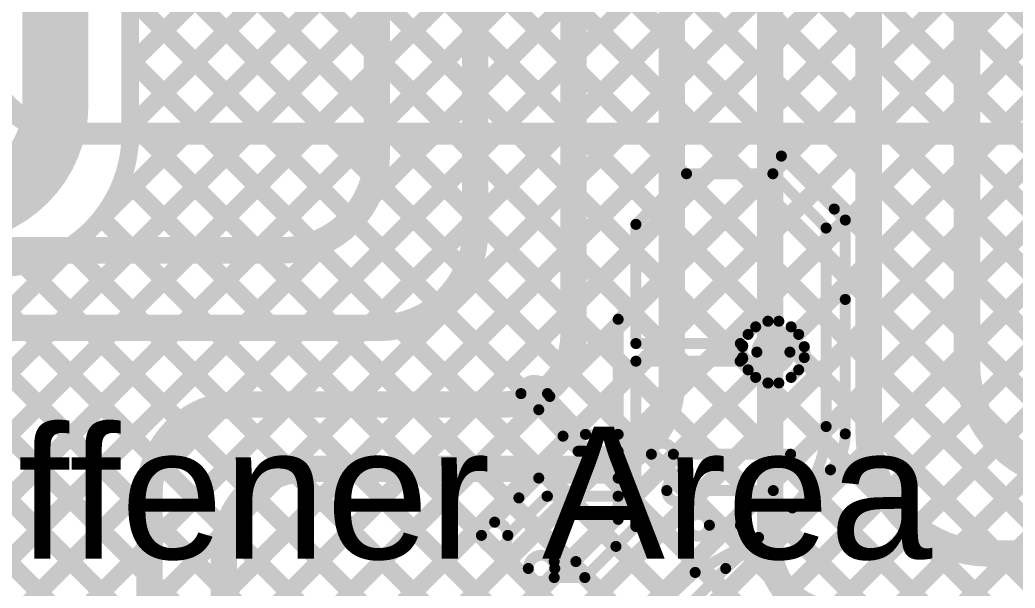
# Model space of a CAD drawing. Header units: inches. Extents: x -17 to 443, y -40 to 218.
# Drawn here: x 93.12 to 104.59, y 124.71 to 131.25 of the extents above; entities that cross this region are included whole.
import ezdxf

# ---------------------------------------------------------------- set-up
doc = ezdxf.new("R2010")
doc.units = ezdxf.units.IN
for name, color, linetype in [('Bottom Layer', 5, 'Continuous'), ('Fabrication', 76, 'Continuous'), ('Top Layer', 1, 'Continuous'), ('Top Overlay', 2, 'Continuous')]:
    doc.layers.add(name, color=color, linetype=linetype)
doc.styles.add('Arial', font='', dxfattribs={"height": 0.2})
doc.styles.get('Arial').set_extended_font_data('Arial')

msp = doc.modelspace()

# ---------------------------------------------------------------- linework, layer by layer
at = {"layer": 'Bottom Layer'}
for points in [[(97.23460868, 129.69020544, 0.3048, 0.3048, 0), (97.23460868, 136.52627, 0.3048, 0.3048, 0)], [(98.36762139999999, 128.81593744, 0.3048, 0.3048, 0), (98.36762139999999, 136.52627, 0.3048, 0.3048, 0)], [(99.50063411999999, 127.6196076, 0.3048, 0.3048, 0), (99.50063411999999, 136.52627, 0.3048, 0.3048, 0)], [(100.63364684, 127.06508496, 0.3048, 0.3048, 0), (100.63364684, 136.52627, 0.3048, 0.3048, 0)], [(101.76665956, 125.15538088, 0.3048, 0.3048, 0), (101.76665956, 136.52627, 0.3048, 0.3048, 0)], [(102.89967228, 126.50376274, 0.3048, 0.3048, 0), (102.89967228, 136.52627, 0.3048, 0.3048, 0)], [(104.032685, 127.28149296, 0.3048, 0.3048, 0), (104.032685, 136.52627, 0.3048, 0.3048, 0)], [(97.23460868, 129.69020544, 0.3048, 0.3048, -0.4142135623730951), (96.14299541999999, 128.59859218, 0.3048, 0.3048, 0)], [(98.36762139999999, 128.81593744, 0.3048, 0.3048, -0.4142135623730951), (97.25721468, 127.70553072, 0.3048, 0.3048, 0)], [(71.98706963999999, 128.59859218, 0.3048, 0.3048, 0), (96.14299541999999, 128.59859218, 0.3048, 0.3048, 0)], [(92.10180715999999, 127.70553072, 0.3048, 0.3048, 0), (97.25721468, 127.70553072, 0.3048, 0.3048, 0)], [(99.50063411999999, 127.6196076, 0.3048, 0.3048, -0.4142135623730951), (98.70449651999999, 126.82347, 0.3048, 0.3048, 0)], [(105.34141492, 125.97276304, 0.3048, 0.3048, -0.4142135623730951), (104.032685, 127.28149296, 0.3048, 0.3048, 0)], [(100.63364684, 127.06508496, 0.3048, 0.3048, -0.4142135623730951), (99.65109355999999, 126.08253168, 0.3048, 0.3048, 0)], [(94.61754508, 125.80358888, 0.3048, 0.3048, -0.4142135623730951), (95.6374262, 126.82347, 0.3048, 0.3048, 0)], [(95.6374262, 126.82347, 0.3048, 0.3048, 0), (98.70449651999999, 126.82347, 0.3048, 0.3048, 0)], [(104.29673324, 125.10670178, 0.3048, 0.3048, -0.4142135623730951), (102.89967228, 126.50376274, 0.3048, 0.3048, 0)], [(95.47227285999999, 125.11813686, 0.3048, 0.3048, -0.4142135623730951), (96.43666768, 126.08253168, 0.3048, 0.3048, 0)], [(96.43666768, 126.08253168, 0.3048, 0.3048, 0), (99.65109355999999, 126.08253168, 0.3048, 0.3048, 0)], [(94.61754508, 117.73101168, 0.3048, 0.3048, 0), (94.61754508, 125.80358888, 0.3048, 0.3048, 0)], [(102.48867996, 124.43336048, 0.3048, 0.3048, -0.4142135623730951), (101.76665956, 125.15538088, 0.3048, 0.3048, 0)], [(95.47227285999999, 115.85739592, 0.3048, 0.3048, 0), (95.47227285999999, 125.11813686, 0.3048, 0.3048, 0)], [(104.29673324, 125.10670178, 0.3048, 0.3048, 0), (106.32410282, 125.10670178, 0.3048, 0.3048, 0)]]:
    msp.add_lwpolyline(points, format="xyseb", dxfattribs=at)
for points in [[(97.15840868, 129.69020544, 0.1524, 0.1524, 1), (97.31080868, 129.69020544, 0.1524, 0.1524, 1)], [(97.15840868, 129.69020544, 0.1524, 0.1524, 1), (97.31080868, 129.69020544, 0.1524, 0.1524, 1)], [(98.29142139999999, 128.81593744, 0.1524, 0.1524, 1), (98.44382139999999, 128.81593744, 0.1524, 0.1524, 1)], [(98.29142139999999, 128.81593744, 0.1524, 0.1524, 1), (98.44382139999999, 128.81593744, 0.1524, 0.1524, 1)], [(96.06679542, 128.59859218, 0.1524, 0.1524, 1), (96.21919541999999, 128.59859218, 0.1524, 0.1524, 1)], [(96.06679542, 128.59859218, 0.1524, 0.1524, 1), (96.21919541999999, 128.59859218, 0.1524, 0.1524, 1)], [(97.18101467999999, 127.70553072, 0.1524, 0.1524, 1), (97.33341468, 127.70553072, 0.1524, 0.1524, 1)], [(97.18101467999999, 127.70553072, 0.1524, 0.1524, 1), (97.33341468, 127.70553072, 0.1524, 0.1524, 1)], [(99.42443411999999, 127.6196076, 0.1524, 0.1524, 1), (99.57683412, 127.6196076, 0.1524, 0.1524, 1)], [(99.42443411999999, 127.6196076, 0.1524, 0.1524, 1), (99.57683412, 127.6196076, 0.1524, 0.1524, 1)], [(103.956485, 127.28149296, 0.1524, 0.1524, 1), (104.108885, 127.28149296, 0.1524, 0.1524, 1)], [(103.956485, 127.28149296, 0.1524, 0.1524, 1), (104.108885, 127.28149296, 0.1524, 0.1524, 1)], [(100.55744684, 127.06508496, 0.1524, 0.1524, 1), (100.70984684, 127.06508496, 0.1524, 0.1524, 1)], [(100.55744684, 127.06508496, 0.1524, 0.1524, 1), (100.70984684, 127.06508496, 0.1524, 0.1524, 1)], [(95.5612262, 126.82347, 0.1524, 0.1524, 1), (95.7136262, 126.82347, 0.1524, 0.1524, 1)], [(95.5612262, 126.82347, 0.1524, 0.1524, 1), (95.7136262, 126.82347, 0.1524, 0.1524, 1)], [(98.62829651999999, 126.82347, 0.1524, 0.1524, 1), (98.78069651999999, 126.82347, 0.1524, 0.1524, 1)], [(98.62829651999999, 126.82347, 0.1524, 0.1524, 1), (98.78069651999999, 126.82347, 0.1524, 0.1524, 1)], [(102.82347228, 126.50376274, 0.1524, 0.1524, 1), (102.97587228, 126.50376274, 0.1524, 0.1524, 1)], [(102.82347228, 126.50376274, 0.1524, 0.1524, 1), (102.97587228, 126.50376274, 0.1524, 0.1524, 1)], [(96.36046768, 126.08253168, 0.1524, 0.1524, 1), (96.51286768, 126.08253168, 0.1524, 0.1524, 1)], [(96.36046768, 126.08253168, 0.1524, 0.1524, 1), (96.51286768, 126.08253168, 0.1524, 0.1524, 1)], [(99.57489355999999, 126.08253168, 0.1524, 0.1524, 1), (99.72729355999999, 126.08253168, 0.1524, 0.1524, 1)], [(99.57489355999999, 126.08253168, 0.1524, 0.1524, 1), (99.72729355999999, 126.08253168, 0.1524, 0.1524, 1)], [(94.54134507999999, 125.80358888, 0.1524, 0.1524, 1), (94.69374508, 125.80358888, 0.1524, 0.1524, 1)], [(94.54134507999999, 125.80358888, 0.1524, 0.1524, 1), (94.69374508, 125.80358888, 0.1524, 0.1524, 1)], [(101.69045956, 125.15538088, 0.1524, 0.1524, 1), (101.84285956, 125.15538088, 0.1524, 0.1524, 1)], [(101.69045956, 125.15538088, 0.1524, 0.1524, 1), (101.84285956, 125.15538088, 0.1524, 0.1524, 1)], [(95.39607285999999, 125.11813686, 0.1524, 0.1524, 1), (95.54847285999999, 125.11813686, 0.1524, 0.1524, 1)], [(95.39607285999999, 125.11813686, 0.1524, 0.1524, 1), (95.54847285999999, 125.11813686, 0.1524, 0.1524, 1)], [(104.22053324, 125.10670178, 0.1524, 0.1524, 1), (104.37293324, 125.10670178, 0.1524, 0.1524, 1)], [(104.22053324, 125.10670178, 0.1524, 0.1524, 1), (104.37293324, 125.10670178, 0.1524, 0.1524, 1)]]:
    msp.add_lwpolyline(points, format="xyseb", close=True, dxfattribs=at)
at = {"layer": 'Fabrication'}
for points in [[(93.75048052, 129.94156384, 0.254, 0.254, -0.4142135623730951), (92.66891042, 131.02313394, 0.254, 0.254, 0)], [(93.75048052, 129.94156384, 0.254, 0.254, 0), (108.09022832, 129.94156384, 0.254, 0.254, 0)]]:
    msp.add_lwpolyline(points, format="xyseb", dxfattribs=at)
msp.add_lwpolyline([(93.68698051999999, 129.94156384, 0.127, 0.127, 1), (93.81398051999999, 129.94156384, 0.127, 0.127, 1)], format="xyseb", close=True, dxfattribs=at)
msp.add_lwpolyline([(93.68698051999999, 129.94156384, 0.127, 0.127, 1), (93.81398051999999, 129.94156384, 0.127, 0.127, 1)], format="xyseb", close=True, dxfattribs=at)
at = {"layer": 'Top Layer'}
for points in [[(93.53249772, 130.27444608, 0.7619999999999999, 0.7619999999999999, 0), (93.53249772, 139.32638886, 0.7619999999999999, 0.7619999999999999, 0)], [(89.21147004, 121.24425078, 0.2032, 0.2032, 0), (100.63268672, 132.66546746, 0.2032, 0.2032, 0)], [(89.21147004, 120.52582956, 0.2032, 0.2032, 0), (101.35110794, 132.66546746, 0.2032, 0.2032, 0)], [(89.21147004, 123.39951444, 0.2032, 0.2032, 0), (98.47742305999999, 132.66546746, 0.2032, 0.2032, 0)], [(89.21147004, 121.962672, 0.2032, 0.2032, 0), (99.91426549999998, 132.66546746, 0.2032, 0.2032, 0)], [(89.21147004, 122.68109322, 0.2032, 0.2032, 0), (99.19584428, 132.66546746, 0.2032, 0.2032, 0)], [(89.32522394, 119.92116224, 0.2032, 0.2032, 0), (102.06952916, 132.66546746, 0.2032, 0.2032, 0)], [(89.32522394, 119.92116224, 0.2032, 0.2032, 0), (102.06952916, 132.66546746, 0.2032, 0.2032, 0)], [(89.75274404, 119.63026112, 0.2032, 0.2032, 0), (102.78795038, 132.66546746, 0.2032, 0.2032, 0)], [(90.45622752, 119.61532338, 0.2032, 0.2032, 0), (103.5063716, 132.66546746, 0.2032, 0.2032, 0)], [(91.17464874, 119.61532338, 0.2032, 0.2032, 0), (104.22479028, 132.66546492, 0.2032, 0.2032, 0)], [(91.89306995999999, 119.61532338, 0.2032, 0.2032, 0), (104.9432115, 132.66546492, 0.2032, 0.2032, 0)], [(92.61149118, 119.61532338, 0.2032, 0.2032, 0), (105.66163272, 132.66546492, 0.2032, 0.2032, 0)], [(93.3299124, 119.61532338, 0.2032, 0.2032, 0), (106.38005394, 132.66546492, 0.2032, 0.2032, 0)], [(94.00585211999999, 128.91231774, 0.2032, 0.2032, 0), (97.75900438, 132.66547, 0.2032, 0.2032, 0)], [(94.39609772, 130.02098456, 0.2032, 0.2032, 0), (97.04058316, 132.66547, 0.2032, 0.2032, 0)], [(94.39609772, 130.73940578, 0.2032, 0.2032, 0), (96.32216193999999, 132.66547, 0.2032, 0.2032, 0)], [(95.39925294, 132.66547, 0.2032, 0.2032, 0), (108.44939956, 119.61532338, 0.2032, 0.2032, 0)], [(96.11767415999999, 132.66547, 0.2032, 0.2032, 0), (109.16782078, 119.61532338, 0.2032, 0.2032, 0)], [(96.83609537999999, 132.66547, 0.2032, 0.2032, 0), (109.886242, 119.61532338, 0.2032, 0.2032, 0)], [(97.5545166, 132.66547, 0.2032, 0.2032, 0), (110.60466322, 119.61532338, 0.2032, 0.2032, 0)], [(98.2729175, 132.66546746, 0.2032, 0.2032, 0), (111.27361032, 119.66477464, 0.2032, 0.2032, 0)], [(98.99133871999999, 132.66546746, 0.2032, 0.2032, 0), (111.5156901, 120.14111608, 0.2032, 0.2032, 0)], [(99.70975994, 132.66546746, 0.2032, 0.2032, 0), (111.5156901, 120.8595373, 0.2032, 0.2032, 0)], [(100.42818116, 132.66546746, 0.2032, 0.2032, 0), (111.5156901, 121.57795852, 0.2032, 0.2032, 0)], [(101.14660238, 132.66546746, 0.2032, 0.2032, 0), (111.51568756, 122.29638228, 0.2032, 0.2032, 0)], [(101.8650236, 132.66546746, 0.2032, 0.2032, 0), (111.51568756, 123.0148035, 0.2032, 0.2032, 0)], [(102.58344482, 132.66546746, 0.2032, 0.2032, 0), (111.51568756, 123.73322472, 0.2032, 0.2032, 0)], [(103.30186604, 132.66546746, 0.2032, 0.2032, 0), (111.51568756, 124.45164594, 0.2032, 0.2032, 0)], [(94.04833362, 119.61532338, 0.2032, 0.2032, 0), (107.0192932, 132.58628296, 0.2032, 0.2032, 0)], [(94.74546456, 132.60083716, 0.2032, 0.2032, 0), (107.73097834, 119.61532338, 0.2032, 0.2032, 0)], [(94.41945301999999, 132.20842748, 0.2032, 0.2032, 0), (107.01255712, 119.61532338, 0.2032, 0.2032, 0)], [(94.76675484, 119.61532338, 0.2032, 0.2032, 0), (107.37204078, 132.22060932, 0.2032, 0.2032, 0)], [(94.39609772, 129.94157654, 0.2032, 0.2032, 0), (94.39609772, 132.03896376, 0.2032, 0.2032, 0)], [(94.39609772, 129.94157654, 0.2032, 0.2032, 0), (94.39609772, 132.03896376, 0.2032, 0.2032, 0)], [(94.39609772, 131.51336156, 0.2032, 0.2032, 0), (106.2941359, 119.61532338, 0.2032, 0.2032, 0)], [(95.48517605999999, 119.61532338, 0.2032, 0.2032, 0), (107.467908, 131.59805532, 0.2032, 0.2032, 0)], [(96.20359728, 119.61532338, 0.2032, 0.2032, 0), (107.59338654, 131.00511264, 0.2032, 0.2032, 0)], [(94.39609772, 130.79494034, 0.2032, 0.2032, 0), (105.57571468, 119.61532338, 0.2032, 0.2032, 0)], [(93.53249772, 130.27444608, 0.7619999999999999, 0.7619999999999999, -0.4142135623730951), (92.31672164, 129.05867, 0.7619999999999999, 0.7619999999999999, 0)], [(96.9220185, 119.61532338, 0.2032, 0.2032, 0), (107.7882147, 130.48151958, 0.2032, 0.2032, 0)], [(94.39609772, 130.07651912, 0.2032, 0.2032, 0), (104.85729346, 119.61532338, 0.2032, 0.2032, 0)], [(97.64043971999999, 119.61532338, 0.2032, 0.2032, 0), (108.03979662, 130.01468028, 0.2032, 0.2032, 0)], [(94.39609517999999, 129.94156638, 0.2032, 0.2032, -0.0245478066137187), (94.38861996, 129.78940768, 0.2032, 0.2032, 0)], [(94.38861996, 129.78940768, 0.2032, 0.2032, -0.04912700826820797), (94.32925, 129.4909272, 0.2032, 0.2032, 0)], [(98.35886094, 119.61532338, 0.2032, 0.2032, 0), (108.34152576, 129.5979882, 0.2032, 0.2032, 0)], [(94.32925, 129.4909272, 0.2032, 0.2032, -0.04912724534681866), (94.21278846, 129.2097619, 0.2032, 0.2032, 0)], [(94.31318196, 129.44101366, 0.2032, 0.2032, 0), (104.13887224, 119.61532338, 0.2032, 0.2032, 0)], [(94.21278846, 129.2097619, 0.2032, 0.2032, -0.04912717665092799), (94.04371081999999, 128.95672202, 0.2032, 0.2032, 0)], [(99.07728216, 119.61532338, 0.2032, 0.2032, 0), (108.69030586, 129.22834708, 0.2032, 0.2032, 0)], [(94.05949692, 128.97627748, 0.2032, 0.2032, 0), (103.42045102, 119.61532338, 0.2032, 0.2032, 0)], [(94.04371081999999, 128.95672202, 0.2032, 0.2032, -0.04912729886892227), (93.82851694, 128.74152814, 0.2032, 0.2032, 0)], [(89.21147004, 124.11793566, 0.2032, 0.2032, 0), (93.87292375999999, 128.77938938, 0.2032, 0.2032, 0)], [(93.82851694, 128.74152814, 0.2032, 0.2032, -0.04912715447333947), (93.57547706, 128.5724505, 0.2032, 0.2032, 0)], [(93.68223834, 128.63511484, 0.2032, 0.2032, 0), (102.7020298, 119.61532338, 0.2032, 0.2032, 0)], [(93.57547706, 128.5724505, 0.2032, 0.2032, -0.04912720184609901), (93.29431176, 128.4559915, 0.2032, 0.2032, 0)], [(93.29431176, 128.4559915, 0.2032, 0.2032, -0.04912694511348603), (92.99583127999999, 128.39662154, 0.2032, 0.2032, 0)], [(93.17419262, 128.42473934, 0.2032, 0.2032, 0), (101.98360858, 119.61532338, 0.2032, 0.2032, 0)], [(89.619709, 128.38711686, 0.2032, 0.2032, 0), (98.39150248, 119.61532338, 0.2032, 0.2032, 0)], [(90.33610076, 128.38914632, 0.2032, 0.2032, 0), (99.1099237, 119.61532338, 0.2032, 0.2032, 0)], [(91.05452197999999, 128.38914632, 0.2032, 0.2032, 0), (99.82834491999999, 119.61532338, 0.2032, 0.2032, 0)], [(91.7729432, 128.38914632, 0.2032, 0.2032, 0), (100.54676614, 119.61532338, 0.2032, 0.2032, 0)], [(92.49136442, 128.38914632, 0.2032, 0.2032, 0), (101.26518736, 119.61532338, 0.2032, 0.2032, 0)]]:
    msp.add_lwpolyline(points, format="xyseb", dxfattribs=at)
for points in [[(94.34529771999999, 130.79494034, 0.1016, 0.1016, 1), (94.44689772, 130.79494034, 0.1016, 0.1016, 1)], [(94.34529771999999, 130.73940578, 0.1016, 0.1016, 1), (94.44689772, 130.73940578, 0.1016, 0.1016, 1)], [(93.34199772, 130.27444608, 0.3809999999999999, 0.3809999999999999, 1), (93.72299772, 130.27444608, 0.3809999999999999, 0.3809999999999999, 1)], [(93.34199772, 130.27444608, 0.3809999999999999, 0.3809999999999999, 1), (93.72299772, 130.27444608, 0.3809999999999999, 0.3809999999999999, 1)], [(94.34529771999999, 130.07651912, 0.1016, 0.1016, 1), (94.44689772, 130.07651912, 0.1016, 0.1016, 1)], [(94.34529771999999, 130.02098456, 0.1016, 0.1016, 1), (94.44689772, 130.02098456, 0.1016, 0.1016, 1)], [(94.34529518, 129.94156638, 0.1016, 0.1016, 1), (94.44689518, 129.94156638, 0.1016, 0.1016, 1)], [(94.34529771999999, 129.94157654, 0.1016, 0.1016, 1), (94.44689772, 129.94157654, 0.1016, 0.1016, 1)], [(94.34529771999999, 129.94157654, 0.1016, 0.1016, 1), (94.44689772, 129.94157654, 0.1016, 0.1016, 1)], [(94.33781995999999, 129.78940768, 0.1016, 0.1016, 1), (94.43941996, 129.78940768, 0.1016, 0.1016, 1)], [(94.33781995999999, 129.78940768, 0.1016, 0.1016, 1), (94.43941996, 129.78940768, 0.1016, 0.1016, 1)], [(94.26238196, 129.44101366, 0.1016, 0.1016, 1), (94.36398195999999, 129.44101366, 0.1016, 0.1016, 1)], [(94.27844999999999, 129.4909272, 0.1016, 0.1016, 1), (94.38005, 129.4909272, 0.1016, 0.1016, 1)], [(94.27844999999999, 129.4909272, 0.1016, 0.1016, 1), (94.38005, 129.4909272, 0.1016, 0.1016, 1)], [(94.16198845999999, 129.2097619, 0.1016, 0.1016, 1), (94.26358846, 129.2097619, 0.1016, 0.1016, 1)], [(94.16198845999999, 129.2097619, 0.1016, 0.1016, 1), (94.26358846, 129.2097619, 0.1016, 0.1016, 1)], [(94.00869691999999, 128.97627748, 0.1016, 0.1016, 1), (94.11029692, 128.97627748, 0.1016, 0.1016, 1)], [(93.95505211999999, 128.91231774, 0.1016, 0.1016, 1), (94.05665212, 128.91231774, 0.1016, 0.1016, 1)], [(93.99291081999999, 128.95672202, 0.1016, 0.1016, 1), (94.09451082, 128.95672202, 0.1016, 0.1016, 1)], [(93.99291081999999, 128.95672202, 0.1016, 0.1016, 1), (94.09451082, 128.95672202, 0.1016, 0.1016, 1)], [(93.77771694, 128.74152814, 0.1016, 0.1016, 1), (93.87931694, 128.74152814, 0.1016, 0.1016, 1)], [(93.77771694, 128.74152814, 0.1016, 0.1016, 1), (93.87931694, 128.74152814, 0.1016, 0.1016, 1)], [(93.82212376, 128.77938938, 0.1016, 0.1016, 1), (93.92372376, 128.77938938, 0.1016, 0.1016, 1)], [(93.63143833999999, 128.63511484, 0.1016, 0.1016, 1), (93.73303834, 128.63511484, 0.1016, 0.1016, 1)], [(93.52467705999999, 128.5724505, 0.1016, 0.1016, 1), (93.62627705999999, 128.5724505, 0.1016, 0.1016, 1)], [(93.52467705999999, 128.5724505, 0.1016, 0.1016, 1), (93.62627705999999, 128.5724505, 0.1016, 0.1016, 1)], [(93.12339262, 128.42473934, 0.1016, 0.1016, 1), (93.22499262, 128.42473934, 0.1016, 0.1016, 1)], [(93.24351176, 128.4559915, 0.1016, 0.1016, 1), (93.34511176, 128.4559915, 0.1016, 0.1016, 1)], [(93.24351176, 128.4559915, 0.1016, 0.1016, 1), (93.34511176, 128.4559915, 0.1016, 0.1016, 1)]]:
    msp.add_lwpolyline(points, format="xyseb", close=True, dxfattribs=at)
at = {"layer": 'Top Overlay'}
for points in [[(100.01486728, 127.80475582, 0.127, 0.127, 0), (101.89446728, 129.68435582, 0.127, 0.127, 0)], [(101.89446728, 129.68435582, 0.127, 0.127, 0), (102.50406728, 129.07475582, 0.127, 0.127, 0)], [(100.21937792, 128.89826646, 0.127, 0.127, 0), (100.80226728, 129.48115582, 0.127, 0.127, 0)], [(100.80226728, 129.48115582, 0.127, 0.127, 0), (101.79689572, 129.48115582, 0.127, 0.127, 0)], [(101.79689572, 129.48115582, 0.127, 0.127, 0), (102.40994758, 128.85570114, 0.127, 0.127, 0)], [(102.50406728, 129.07475582, 0.127, 0.127, 0), (102.63106728, 128.94775582, 0.127, 0.127, 0)], [(100.21937792, 127.52535582, 0.127, 0.127, 0), (100.21937792, 128.89826646, 0.127, 0.127, 0)], [(102.63106728, 128.03335582, 0.127, 0.127, 0), (102.63106728, 128.94775582, 0.127, 0.127, 0)], [(102.40994758, 126.5691779, 0.127, 0.127, 0), (102.40994758, 128.85570114, 0.127, 0.127, 0)], [(102.63106728, 126.48395582, 0.127, 0.127, 0), (102.63106728, 128.03335582, 0.127, 0.127, 0)], [(100.01486728, 126.47933556, 0.127, 0.127, 0), (100.01486728, 127.80475582, 0.127, 0.127, 0)], [(101.7399921, 127.78241906, 0.127, 0.127, -0.08748866352592401), (101.8654681, 127.78241906, 0.127, 0.127, 0)], [(101.51144036, 127.63057278, 0.127, 0.127, -0.08748866352592401), (101.59876556, 127.71789798, 0.127, 0.127, 0)], [(102.00669464, 127.71789798, 0.127, 0.127, -0.08748866352592401), (102.09401984, 127.63057278, 0.127, 0.127, 0)], [(100.21937792, 127.52535582, 0.127, 0.127, 0), (101.42215428, 127.52535582, 0.127, 0.127, 0)], [(101.42215428, 127.52535582, 0.127, 0.127, 0), (101.44755428, 127.49995582, 0.127, 0.127, 0)], [(101.44691928, 127.36387024, 0.127, 0.127, -0.08748866352592401), (101.44691928, 127.48934624, 0.127, 0.127, 0)], [(101.44755428, 127.49995582, 0.127, 0.127, 0), (101.44932466, 127.5017262, 0.127, 0.127, 0)], [(102.15854092, 127.48934624, 0.127, 0.127, -0.0874886635259239), (102.15854092, 127.36387024, 0.127, 0.127, 0)], [(100.21937792, 127.32215582, 0.127, 0.127, 0), (101.4199902, 127.32215582, 0.127, 0.127, 0)], [(100.21937792, 125.54330746, 0.127, 0.127, 0), (100.21937792, 127.32215582, 0.127, 0.127, 0)], [(101.4199902, 127.32215582, 0.127, 0.127, 0), (101.44932466, 127.35149028, 0.127, 0.127, 0)], [(101.59876556, 127.1353185, 0.127, 0.127, -0.0874886635259239), (101.51144036, 127.2226437, 0.127, 0.127, 0)], [(102.09401984, 127.2226437, 0.127, 0.127, -0.0874886635259239), (102.00669464, 127.1353185, 0.127, 0.127, 0)], [(101.8654681, 127.07079742, 0.127, 0.127, -0.0874886635259239), (101.7399921, 127.07079742, 0.127, 0.127, 0)], [(99.22746728, 126.91575582, 0.127, 0.127, 0), (99.63848754, 126.47933556, 0.127, 0.127, 0)], [(99.10046728, 126.76335582, 0.127, 0.127, 0), (99.37986727999998, 126.45855582, 0.127, 0.127, 0)], [(102.40994758, 126.5691779, 0.127, 0.127, -0.198912367379658), (102.02643298, 125.64329202, 0.127, 0.127, 0)], [(102.63106728, 126.48395582, 0.127, 0.127, -0.198912367379658), (102.45993986, 126.0708172, 0.127, 0.127, 0)], [(99.37986727999998, 126.45855582, 0.127, 0.127, 0), (99.55393855999999, 126.28448454, 0.127, 0.127, 0)], [(99.63821829999999, 126.47933556, 0.127, 0.127, 0), (100.01486728, 126.47933556, 0.127, 0.127, 0)], [(99.63848754, 126.47933556, 0.127, 0.127, 0), (99.83737208, 126.47933556, 0.127, 0.127, 0)], [(99.55393855999999, 126.28448454, 0.127, 0.127, 0), (99.63142634, 126.28448454, 0.127, 0.127, 0)], [(99.63142634, 126.28448454, 0.127, 0.127, 0), (100.01486728, 126.28448454, 0.127, 0.127, 0)], [(100.01486728, 125.97595582, 0.127, 0.127, 0), (100.01486728, 126.28448454, 0.127, 0.127, 0)], [(100.65117792, 126.25013612, 0.127, 0.127, 0), (102.00117268, 126.25013612, 0.127, 0.127, 0)], [(102.0294251, 125.64030244, 0.127, 0.127, 0), (102.45993986, 126.0708172, 0.127, 0.127, 0)], [(98.87186727999999, 125.74735582, 0.127, 0.127, 0), (99.10046728, 125.97595582, 0.127, 0.127, 0)], [(99.10046728, 125.97595582, 0.127, 0.127, 0), (100.01486728, 125.97595582, 0.127, 0.127, 0)], [(100.82897792, 125.83139172, 0.127, 0.127, 0), (101.80176998, 125.83139172, 0.127, 0.127, 0)], [(98.59246728, 125.46795582, 0.127, 0.127, 0), (98.87186727999999, 125.74735582, 0.127, 0.127, 0)], [(98.74486728, 125.31555582, 0.127, 0.127, 0), (99.19601954, 125.76670808, 0.127, 0.127, 0)], [(99.19601954, 125.76670808, 0.127, 0.127, 0), (99.1998016, 125.76670808, 0.127, 0.127, 0)], [(99.1998016, 125.76670808, 0.127, 0.127, 0), (100.01486728, 125.76670808, 0.127, 0.127, 0)], [(100.01486728, 125.50011984, 0.127, 0.127, 0), (100.01486728, 125.76670808, 0.127, 0.127, 0)], [(101.25341954, 124.93408338, 0.127, 0.127, 0), (102.02111168, 125.63198902, 0.127, 0.127, 0)], [(99.5285919, 125.01384446, 0.127, 0.127, 0), (100.01486728, 125.50011984, 0.127, 0.127, 0)], [(100.21937792, 125.41846646, 0.127, 0.127, 0), (100.21937792, 125.54330746, 0.127, 0.127, 0)], [(99.98946727999999, 125.18855582, 0.127, 0.127, 0), (100.21937792, 125.41846646, 0.127, 0.127, 0)], [(101.06556114, 125.43258886, 0.127, 0.127, 0), (101.42290866, 125.43258886, 0.127, 0.127, 0)], [(100.90185052, 124.88860468, 0.127, 0.127, 0), (101.63207004, 125.29243928, 0.127, 0.127, 0)], [(99.63098692, 124.83007546, 0.127, 0.127, 0), (99.98946727999999, 125.18855582, 0.127, 0.127, 0)], [(99.27826728, 125.01384446, 0.127, 0.127, 0), (99.5285919, 125.01384446, 0.127, 0.127, 0)], [(100.30270516, 124.32944146, 0.127, 0.127, 0), (100.90185052, 124.88860468, 0.127, 0.127, 0)], [(100.62391864, 124.30458248, 0.127, 0.127, 0), (101.25341954, 124.93408338, 0.127, 0.127, 0)], [(99.27826728, 124.83007546, 0.127, 0.127, 0), (99.63098692, 124.83007546, 0.127, 0.127, 0)]]:
    msp.add_lwpolyline(points, format="xyseb", dxfattribs=at)
for points in [[(101.86271728, 129.68435582, 0.0635, 0.0635, 1), (101.92621728, 129.68435582, 0.0635, 0.0635, 1)], [(101.86271728, 129.68435582, 0.0635, 0.0635, 1), (101.92621728, 129.68435582, 0.0635, 0.0635, 1)], [(100.77051728, 129.48115582, 0.0635, 0.0635, 1), (100.83401728, 129.48115582, 0.0635, 0.0635, 1)], [(100.77051728, 129.48115582, 0.0635, 0.0635, 1), (100.83401728, 129.48115582, 0.0635, 0.0635, 1)], [(101.76514572, 129.48115582, 0.0635, 0.0635, 1), (101.82864572, 129.48115582, 0.0635, 0.0635, 1)], [(101.76514572, 129.48115582, 0.0635, 0.0635, 1), (101.82864572, 129.48115582, 0.0635, 0.0635, 1)], [(102.47231728, 129.07475582, 0.0635, 0.0635, 1), (102.53581728, 129.07475582, 0.0635, 0.0635, 1)], [(102.47231728, 129.07475582, 0.0635, 0.0635, 1), (102.53581728, 129.07475582, 0.0635, 0.0635, 1)], [(100.18762792, 128.89826646, 0.0635, 0.0635, 1), (100.25112792, 128.89826646, 0.0635, 0.0635, 1)], [(100.18762792, 128.89826646, 0.0635, 0.0635, 1), (100.25112792, 128.89826646, 0.0635, 0.0635, 1)], [(102.59931728, 128.94775582, 0.0635, 0.0635, 1), (102.66281728, 128.94775582, 0.0635, 0.0635, 1)], [(102.59931728, 128.94775582, 0.0635, 0.0635, 1), (102.66281728, 128.94775582, 0.0635, 0.0635, 1)], [(102.37819758, 128.85570114, 0.0635, 0.0635, 1), (102.44169758, 128.85570114, 0.0635, 0.0635, 1)], [(102.37819758, 128.85570114, 0.0635, 0.0635, 1), (102.44169758, 128.85570114, 0.0635, 0.0635, 1)], [(102.59931728, 128.03335582, 0.0635, 0.0635, 1), (102.66281728, 128.03335582, 0.0635, 0.0635, 1)], [(102.59931728, 128.03335582, 0.0635, 0.0635, 1), (102.66281728, 128.03335582, 0.0635, 0.0635, 1)], [(99.98311728, 127.80475582, 0.0635, 0.0635, 1), (100.04661728, 127.80475582, 0.0635, 0.0635, 1)], [(99.98311728, 127.80475582, 0.0635, 0.0635, 1), (100.04661728, 127.80475582, 0.0635, 0.0635, 1)], [(101.7082421, 127.78241906, 0.0635, 0.0635, 1), (101.7717421, 127.78241906, 0.0635, 0.0635, 1)], [(101.8337181, 127.78241906, 0.0635, 0.0635, 1), (101.8972181, 127.78241906, 0.0635, 0.0635, 1)], [(101.47969036, 127.63057278, 0.0635, 0.0635, 1), (101.54319036, 127.63057278, 0.0635, 0.0635, 1)], [(101.56701556, 127.71789798, 0.0635, 0.0635, 1), (101.63051556, 127.71789798, 0.0635, 0.0635, 1)], [(101.97494464, 127.71789798, 0.0635, 0.0635, 1), (102.03844464, 127.71789798, 0.0635, 0.0635, 1)], [(102.06226984, 127.63057278, 0.0635, 0.0635, 1), (102.12576984, 127.63057278, 0.0635, 0.0635, 1)], [(100.18762792, 127.52535582, 0.0635, 0.0635, 1), (100.25112792, 127.52535582, 0.0635, 0.0635, 1)], [(100.18762792, 127.52535582, 0.0635, 0.0635, 1), (100.25112792, 127.52535582, 0.0635, 0.0635, 1)], [(101.39040428, 127.52535582, 0.0635, 0.0635, 1), (101.45390428, 127.52535582, 0.0635, 0.0635, 1)], [(101.39040428, 127.52535582, 0.0635, 0.0635, 1), (101.45390428, 127.52535582, 0.0635, 0.0635, 1)], [(101.9932301, 127.42660824, 0.127, 0.127, 1), (101.6122301, 127.42660824, 0.127, 0.127, 1)], [(101.41516928, 127.48934624, 0.0635, 0.0635, 1), (101.47866928, 127.48934624, 0.0635, 0.0635, 1)], [(101.41580428, 127.49995582, 0.0635, 0.0635, 1), (101.47930428, 127.49995582, 0.0635, 0.0635, 1)], [(101.41580428, 127.49995582, 0.0635, 0.0635, 1), (101.47930428, 127.49995582, 0.0635, 0.0635, 1)], [(101.41757466, 127.5017262, 0.0635, 0.0635, 1), (101.48107466, 127.5017262, 0.0635, 0.0635, 1)], [(101.5804801, 127.42660824, 0.0635, 0.0635, 1), (101.6439801, 127.42660824, 0.0635, 0.0635, 1)], [(101.9614801, 127.42660824, 0.0635, 0.0635, 1), (102.0249801, 127.42660824, 0.0635, 0.0635, 1)], [(102.12679092, 127.48934624, 0.0635, 0.0635, 1), (102.19029092, 127.48934624, 0.0635, 0.0635, 1)], [(100.18762792, 127.32215582, 0.0635, 0.0635, 1), (100.25112792, 127.32215582, 0.0635, 0.0635, 1)], [(100.18762792, 127.32215582, 0.0635, 0.0635, 1), (100.25112792, 127.32215582, 0.0635, 0.0635, 1)], [(101.3882402, 127.32215582, 0.0635, 0.0635, 1), (101.4517402, 127.32215582, 0.0635, 0.0635, 1)], [(101.3882402, 127.32215582, 0.0635, 0.0635, 1), (101.4517402, 127.32215582, 0.0635, 0.0635, 1)], [(101.41516928, 127.36387024, 0.0635, 0.0635, 1), (101.47866928, 127.36387024, 0.0635, 0.0635, 1)], [(101.41757466, 127.35149028, 0.0635, 0.0635, 1), (101.48107466, 127.35149028, 0.0635, 0.0635, 1)], [(102.12679092, 127.36387024, 0.0635, 0.0635, 1), (102.19029092, 127.36387024, 0.0635, 0.0635, 1)], [(101.47969036, 127.2226437, 0.0635, 0.0635, 1), (101.54319036, 127.2226437, 0.0635, 0.0635, 1)], [(102.06226984, 127.2226437, 0.0635, 0.0635, 1), (102.12576984, 127.2226437, 0.0635, 0.0635, 1)], [(99.20056867999999, 126.94876058, 0.127, 0.127, 1), (98.89576867999999, 126.94876058, 0.127, 0.127, 1)], [(101.56701556, 127.1353185, 0.0635, 0.0635, 1), (101.63051556, 127.1353185, 0.0635, 0.0635, 1)], [(101.7082421, 127.07079742, 0.0635, 0.0635, 1), (101.7717421, 127.07079742, 0.0635, 0.0635, 1)], [(101.8337181, 127.07079742, 0.0635, 0.0635, 1), (101.8972181, 127.07079742, 0.0635, 0.0635, 1)], [(101.97494464, 127.1353185, 0.0635, 0.0635, 1), (102.03844464, 127.1353185, 0.0635, 0.0635, 1)], [(98.86401868, 126.94876058, 0.0635, 0.0635, 1), (98.92751867999999, 126.94876058, 0.0635, 0.0635, 1)], [(99.16881868, 126.94876058, 0.0635, 0.0635, 1), (99.23231867999999, 126.94876058, 0.0635, 0.0635, 1)], [(99.19571728, 126.91575582, 0.0635, 0.0635, 1), (99.25921727999999, 126.91575582, 0.0635, 0.0635, 1)], [(99.06871728, 126.76335582, 0.0635, 0.0635, 1), (99.13221727999999, 126.76335582, 0.0635, 0.0635, 1)], [(102.37819758, 126.5691779, 0.0635, 0.0635, 1), (102.44169758, 126.5691779, 0.0635, 0.0635, 1)], [(102.37819758, 126.5691779, 0.0635, 0.0635, 1), (102.44169758, 126.5691779, 0.0635, 0.0635, 1)], [(102.59931728, 126.48395582, 0.0635, 0.0635, 1), (102.66281728, 126.48395582, 0.0635, 0.0635, 1)], [(102.59931728, 126.48395582, 0.0635, 0.0635, 1), (102.66281728, 126.48395582, 0.0635, 0.0635, 1)], [(99.34811728, 126.45855582, 0.0635, 0.0635, 1), (99.41161728, 126.45855582, 0.0635, 0.0635, 1)], [(99.34811728, 126.45855582, 0.0635, 0.0635, 1), (99.41161728, 126.45855582, 0.0635, 0.0635, 1)], [(99.60646829999999, 126.47933556, 0.0635, 0.0635, 1), (99.6699683, 126.47933556, 0.0635, 0.0635, 1)], [(99.60673754, 126.47933556, 0.0635, 0.0635, 1), (99.67023754, 126.47933556, 0.0635, 0.0635, 1)], [(99.60673754, 126.47933556, 0.0635, 0.0635, 1), (99.67023754, 126.47933556, 0.0635, 0.0635, 1)], [(99.80562207999999, 126.47933556, 0.0635, 0.0635, 1), (99.86912208, 126.47933556, 0.0635, 0.0635, 1)], [(99.98311728, 126.47933556, 0.0635, 0.0635, 1), (100.04661728, 126.47933556, 0.0635, 0.0635, 1)], [(99.98311728, 126.47933556, 0.0635, 0.0635, 1), (100.04661728, 126.47933556, 0.0635, 0.0635, 1)], [(100.65117792, 126.25013612, 0.127, 0.127, 1), (100.39717792, 126.25013612, 0.127, 0.127, 1)], [(99.52218855999999, 126.28448454, 0.0635, 0.0635, 1), (99.58568856, 126.28448454, 0.0635, 0.0635, 1)], [(99.52218855999999, 126.28448454, 0.0635, 0.0635, 1), (99.58568856, 126.28448454, 0.0635, 0.0635, 1)], [(99.59967633999999, 126.28448454, 0.0635, 0.0635, 1), (99.66317633999999, 126.28448454, 0.0635, 0.0635, 1)], [(99.59967633999999, 126.28448454, 0.0635, 0.0635, 1), (99.66317633999999, 126.28448454, 0.0635, 0.0635, 1)], [(99.98311728, 126.28448454, 0.0635, 0.0635, 1), (100.04661728, 126.28448454, 0.0635, 0.0635, 1)], [(99.98311728, 126.28448454, 0.0635, 0.0635, 1), (100.04661728, 126.28448454, 0.0635, 0.0635, 1)], [(100.36542792, 126.25013612, 0.0635, 0.0635, 1), (100.42892792, 126.25013612, 0.0635, 0.0635, 1)], [(100.61942792, 126.25013612, 0.0635, 0.0635, 1), (100.68292792, 126.25013612, 0.0635, 0.0635, 1)], [(100.61942792, 126.25013612, 0.0635, 0.0635, 1), (100.68292792, 126.25013612, 0.0635, 0.0635, 1)], [(101.96942268, 126.25013612, 0.0635, 0.0635, 1), (102.03292268, 126.25013612, 0.0635, 0.0635, 1)], [(102.42818986, 126.0708172, 0.0635, 0.0635, 1), (102.49168986, 126.0708172, 0.0635, 0.0635, 1)], [(102.42818986, 126.0708172, 0.0635, 0.0635, 1), (102.49168986, 126.0708172, 0.0635, 0.0635, 1)], [(99.06871728, 125.97595582, 0.0635, 0.0635, 1), (99.13221727999999, 125.97595582, 0.0635, 0.0635, 1)], [(99.06871728, 125.97595582, 0.0635, 0.0635, 1), (99.13221727999999, 125.97595582, 0.0635, 0.0635, 1)], [(99.98311728, 125.97595582, 0.0635, 0.0635, 1), (100.04661728, 125.97595582, 0.0635, 0.0635, 1)], [(99.98311728, 125.97595582, 0.0635, 0.0635, 1), (100.04661728, 125.97595582, 0.0635, 0.0635, 1)], [(100.82897792, 125.83139172, 0.127, 0.127, 1), (100.57497792, 125.83139172, 0.127, 0.127, 1)], [(100.54322792, 125.83139172, 0.0635, 0.0635, 1), (100.60672792, 125.83139172, 0.0635, 0.0635, 1)], [(100.79722792, 125.83139172, 0.0635, 0.0635, 1), (100.86072792, 125.83139172, 0.0635, 0.0635, 1)], [(100.79722792, 125.83139172, 0.0635, 0.0635, 1), (100.86072792, 125.83139172, 0.0635, 0.0635, 1)], [(101.77001998, 125.83139172, 0.0635, 0.0635, 1), (101.83351998, 125.83139172, 0.0635, 0.0635, 1)], [(98.84011728, 125.74735582, 0.0635, 0.0635, 1), (98.90361727999999, 125.74735582, 0.0635, 0.0635, 1)], [(98.84011728, 125.74735582, 0.0635, 0.0635, 1), (98.90361727999999, 125.74735582, 0.0635, 0.0635, 1)], [(99.16426954, 125.76670808, 0.0635, 0.0635, 1), (99.22776954, 125.76670808, 0.0635, 0.0635, 1)], [(99.16426954, 125.76670808, 0.0635, 0.0635, 1), (99.22776954, 125.76670808, 0.0635, 0.0635, 1)], [(99.1680516, 125.76670808, 0.0635, 0.0635, 1), (99.23155159999999, 125.76670808, 0.0635, 0.0635, 1)], [(99.1680516, 125.76670808, 0.0635, 0.0635, 1), (99.23155159999999, 125.76670808, 0.0635, 0.0635, 1)], [(99.98311728, 125.76670808, 0.0635, 0.0635, 1), (100.04661728, 125.76670808, 0.0635, 0.0635, 1)], [(99.98311728, 125.76670808, 0.0635, 0.0635, 1), (100.04661728, 125.76670808, 0.0635, 0.0635, 1)], [(101.98936168, 125.63198902, 0.0635, 0.0635, 1), (102.05286168, 125.63198902, 0.0635, 0.0635, 1)], [(101.99468298, 125.64329202, 0.0635, 0.0635, 1), (102.05818298, 125.64329202, 0.0635, 0.0635, 1)], [(101.9976751, 125.64030244, 0.0635, 0.0635, 1), (102.0611751, 125.64030244, 0.0635, 0.0635, 1)], [(98.74486728, 125.31555582, 0.127, 0.127, 1), (98.44006728, 125.31555582, 0.127, 0.127, 1)], [(98.56071727999999, 125.46795582, 0.0635, 0.0635, 1), (98.62421728, 125.46795582, 0.0635, 0.0635, 1)], [(99.98311728, 125.50011984, 0.0635, 0.0635, 1), (100.04661728, 125.50011984, 0.0635, 0.0635, 1)], [(99.98311728, 125.50011984, 0.0635, 0.0635, 1), (100.04661728, 125.50011984, 0.0635, 0.0635, 1)], [(100.18762792, 125.54330746, 0.0635, 0.0635, 1), (100.25112792, 125.54330746, 0.0635, 0.0635, 1)], [(100.18762792, 125.54330746, 0.0635, 0.0635, 1), (100.25112792, 125.54330746, 0.0635, 0.0635, 1)], [(101.06556114, 125.43258886, 0.127, 0.127, 1), (100.81156114, 125.43258886, 0.127, 0.127, 1)], [(100.18762792, 125.41846646, 0.0635, 0.0635, 1), (100.25112792, 125.41846646, 0.0635, 0.0635, 1)], [(100.18762792, 125.41846646, 0.0635, 0.0635, 1), (100.25112792, 125.41846646, 0.0635, 0.0635, 1)], [(100.77981114, 125.43258886, 0.0635, 0.0635, 1), (100.84331114, 125.43258886, 0.0635, 0.0635, 1)], [(101.03381114, 125.43258886, 0.0635, 0.0635, 1), (101.09731114, 125.43258886, 0.0635, 0.0635, 1)], [(101.03381114, 125.43258886, 0.0635, 0.0635, 1), (101.09731114, 125.43258886, 0.0635, 0.0635, 1)], [(101.39115866, 125.43258886, 0.0635, 0.0635, 1), (101.45465866, 125.43258886, 0.0635, 0.0635, 1)], [(98.40831728, 125.31555582, 0.0635, 0.0635, 1), (98.47181728, 125.31555582, 0.0635, 0.0635, 1)], [(98.71311728, 125.31555582, 0.0635, 0.0635, 1), (98.77661728, 125.31555582, 0.0635, 0.0635, 1)], [(98.71311728, 125.31555582, 0.0635, 0.0635, 1), (98.77661728, 125.31555582, 0.0635, 0.0635, 1)], [(101.60032004, 125.29243928, 0.0635, 0.0635, 1), (101.66382004, 125.29243928, 0.0635, 0.0635, 1)], [(99.95771728, 125.18855582, 0.0635, 0.0635, 1), (100.02121728, 125.18855582, 0.0635, 0.0635, 1)], [(99.95771728, 125.18855582, 0.0635, 0.0635, 1), (100.02121728, 125.18855582, 0.0635, 0.0635, 1)], [(99.284917, 124.93408592, 0.127, 0.127, 1), (98.98011699999999, 124.93408592, 0.127, 0.127, 1)], [(99.24651727999999, 125.01384446, 0.0635, 0.0635, 1), (99.31001728, 125.01384446, 0.0635, 0.0635, 1)], [(99.49684189999999, 125.01384446, 0.0635, 0.0635, 1), (99.5603419, 125.01384446, 0.0635, 0.0635, 1)], [(99.49684189999999, 125.01384446, 0.0635, 0.0635, 1), (99.5603419, 125.01384446, 0.0635, 0.0635, 1)], [(98.948367, 124.93408592, 0.0635, 0.0635, 1), (99.011867, 124.93408592, 0.0635, 0.0635, 1)], [(99.253167, 124.93408592, 0.0635, 0.0635, 1), (99.316667, 124.93408592, 0.0635, 0.0635, 1)], [(100.87010052, 124.88860468, 0.0635, 0.0635, 1), (100.93360052, 124.88860468, 0.0635, 0.0635, 1)], [(100.87010052, 124.88860468, 0.0635, 0.0635, 1), (100.93360052, 124.88860468, 0.0635, 0.0635, 1)], [(101.22166954, 124.93408338, 0.0635, 0.0635, 1), (101.28516954, 124.93408338, 0.0635, 0.0635, 1)], [(101.22166954, 124.93408338, 0.0635, 0.0635, 1), (101.28516954, 124.93408338, 0.0635, 0.0635, 1)], [(99.24651727999999, 124.83007546, 0.0635, 0.0635, 1), (99.31001728, 124.83007546, 0.0635, 0.0635, 1)], [(99.59923692, 124.83007546, 0.0635, 0.0635, 1), (99.66273691999999, 124.83007546, 0.0635, 0.0635, 1)], [(99.59923692, 124.83007546, 0.0635, 0.0635, 1), (99.66273691999999, 124.83007546, 0.0635, 0.0635, 1)]]:
    msp.add_lwpolyline(points, format="xyseb", close=True, dxfattribs=at)

# ---------------------------------------------------------------- texts
at = {"layer": 'Fabrication', "style": 'Arial'}
msp.add_text('Stiffener Area', height=1.524, dxfattribs=at).set_placement((90.61651167999999, 125.0454827))

doc.saveas('drawing.dxf')
